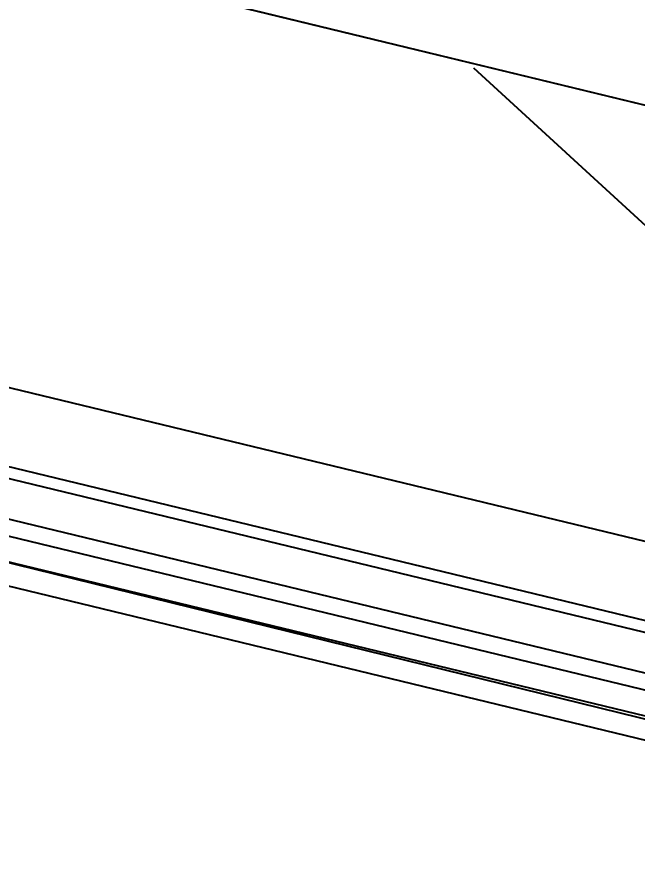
# Model space of a CAD drawing. Header units: metres. Extents: x 493 to 630, y -132 to -15.
# Drawn here: x 554.5941 to 554.8146, y -40.5403 to -40.2417 of the extents above; entities that cross this region are included whole.
import ezdxf

# ---------------------------------------------------------------- set-up
doc = ezdxf.new("R2010")
doc.units = ezdxf.units.M
doc.header["$MEASUREMENT"] = 0
doc.header["$PDMODE"] = 3
doc.linetypes.add('HIDDEN2', pattern=[0.1875, 0.125, -0.0625])
for name, color, linetype in [('a_cote_50', 9, 'Continuous'), ('a_punctat', 40, 'HIDDEN2'), ('a_sticla', 4, 'Continuous'), ('a_vederi', 74, 'Continuous'), ('a_vederi subtiri', 124, 'Continuous')]:
    doc.layers.add(name, color=color, linetype=linetype)
doc.layers.add('a_suprafete', color=7, linetype='Continuous', plot=False)
doc.styles.get("Standard").update_dxf_attribs({"font": 'ARIALN.TTF'})
doc.dimstyles.new('50 cote', dxfattribs={"dimtxt": 0.09, "dimasz": 0.06, "dimexe": 0, "dimexo": 0, "dimgap": 0.018, "dimtad": 1, "dimdec": 1, "dimlfac": 100, "dimrnd": 0.5, "dimdsep": 46, "dimtxsty": 'Standard', "dimblk": 'OBLIQUE', "dimcen": 0.00045, "dimclrd": 256, "dimclrt": 4, "dimadec": 1, "dimazin": 0, "dimtfac": 1, "dimtdec": 1, "dimtix": 1, "dimtofl": 0, "dimtmove": 0, "dimatfit": 3, "dimldrblk": 'OBLIQUE', "dimfxl": 0, "dimtolj": 1, "dimtzin": 0, "dimarcsym": 0})

# ---------------------------------------------------------------- blocks, each defined once
blk = doc.blocks.new('_Oblique')
at = {"color": 0, "linetype": 'ByBlock', "lineweight": -2}
blk.add_line((-0.5, -0.5), (0.5, 0.5), dxfattribs=at)
blk = doc.blocks.new('*D995')
at = {"layer": 'a_cote_50', "lineweight": -2, "ltscale": 0.3}
blk.add_line((553.427351593916, -39.75029096788407), (555.8764559741312, -40.34382928577983), dxfattribs=at)
at = {"layer": 'Defpoints', "color": 0, "ltscale": 0.3}
for p in [(553.3678023302356, -39.99600781230853), (555.8764559741312, -40.34382928577983), (555.8169067104508, -40.58954613020414)]:
    blk.add_point(p, dxfattribs=at)
at = {"layer": 'a_cote_50', "lineweight": -2, "ltscale": 0.3, "xscale": 0.06, "yscale": 0.06, "zscale": 0.06}
for p, rotation in [((553.427351593916, -39.75029096788407), 166.377069906227), ((555.8764559741312, -40.34382928577983), 346.377069906227)]:
    blk.add_blockref('_Oblique', p, dxfattribs=dict(at, rotation=rotation))
at = {"layer": 'a_cote_50', "color": 4, "ltscale": 0.3, "char_height": 0.09, "attachment_point": 5, "rotation": 346.377069906227}
for s, insert in [('\\A1;252', (554.6669663660192, -39.98490771909293)), ('\\A1;168', (554.636841202028, -40.10921253457091))]:
    blk.add_mtext(s, dxfattribs=dict(at, insert=insert))

msp = doc.modelspace()

# ---------------------------------------------------------------- linework, layer by layer
at = {"layer": 'a_cote_50', "ltscale": 0.3}
for points in [[(557.2960432282515, -51.31639751668578), (557.262476093481, -41.0913914603321), (552.7220928689532, -39.99103353216122), (552.1441560066952, -42.37576196193148), (548.0525967048276, -41.38417612132011), (548.636713779582, -38.97394641380665), (536.8810127545487, -36.12496248790753), (538.1811443080342, -30.76025765505506), (536.2374106729429, -30.28919549799509), (536.1417203749533, -21.44508133884137), (539.8349725835777, -22.35473039308787), (539.9527381228427, -21.86879698431496), (568.5644972313895, -28.80283193623871), (567.4818226940331, -40.56308421270027), (570.7455085687244, -40.29112638094632), (570.7455085687244, -40.69112638094654), (570.9553166750778, -40.69112638094654), (570.9553166750778, -47.63112638094654), (570.6253166750778, -47.63112638094654), (570.6253166750778, -59.25112638094654)], [(568.7453166750778, -89.1211263809465), (570.9453166750778, -89.1211263809465), (570.9453166750778, -40.27447668442002), (567.4818226940331, -40.56308421270027), (568.5644972313895, -28.80283193623871), (539.9527381228418, -21.8687969843187), (539.8349725835777, -22.35473039308784), (536.1514146127365, -21.4620233204346), (536.2469466087755, -30.29150652375592), (538.1811443080344, -30.76025765505513), (536.8810127545487, -36.12496248790758), (548.636713779582, -38.97394641380667), (557.262476093481, -41.0913914603321), (557.2618166272287, -51.31639530922565), (560.1355784424437, -51.31658065379496), (560.1355784424437, -58.22198336743243), (560.1355784424437, -71.7995806245356), (557.255124781431, -71.7995806245356), (557.325124781431, -78.56958062453558), (553.785124781431, -78.56958062453558), (553.785124781431, -89.1211263809465), (570.9453166750778, -89.1211263809465)], [(554.7262265726556, -40.25107970453328), (553.6287224127138, -39.98510052527184)], [(556.3784001624833, -40.65148253803432), (554.7262265726556, -40.25107970453328)]]:
    msp.add_lwpolyline(points, dxfattribs=at)
at = {"layer": 'a_punctat', "ltscale": 0.5}
msp.add_lwpolyline([(554.9776635495771, -40.46270098834457), (554.3684405204247, -39.90439351904975, 0.1283918579977974), (554.1723674750899, -40.26361088394566)], format="xyb", dxfattribs=at)
at = {"layer": 'a_sticla'}
for points in [[(554.9444768395023, -40.48700704930744), (554.1884004733539, -40.30429216183191), (554.1874576043874, -40.30817944856065), (554.9435339705359, -40.49089433603623)], [(554.9388196257026, -40.51033076968), (554.1827432595552, -40.32761588220487), (554.1841575630043, -40.32178495211136), (554.9402339291526, -40.50449983958694)]]:
    msp.add_lwpolyline(points, close=True, dxfattribs=at)
at = {"layer": 'a_suprafete', "ltscale": 0.3}
msp.add_lwpolyline([(552.8310862784415, -39.79179410139977), (554.1836295192857, -34.2957385356647), (557.7624547186259, -35.15277423647651), (556.81326447215, -39.06939751118578), (556.8159440711378, -39.05834073958312), (556.4929422053491, -40.39113638304804), (556.4443488644717, -40.37935982912151), (556.3784001624833, -40.65148253803432)], close=True, dxfattribs=at)
at = {"layer": 'a_vederi', "ltscale": 0.3}
msp.add_lwpolyline([(555.8341547446578, -40.5195851340576), (553.3850503644426, -39.92604681616189)], dxfattribs=at)
at = {"layer": 'a_vederi subtiri'}
for points in [[(554.9605728351396, -40.46274135177165), (554.2026624071302, -40.27969850603111)], [(554.1875995517889, -40.33781781978476), (554.9760185464371, -40.52839333706189)]]:
    msp.add_lwpolyline(points, dxfattribs=at)

# ---------------------------------------------------------------- dimensions: what is measured, and where the dimension line sits
at = {"layer": 'a_cote_50', "ltscale": 0.3}
dim = msp.add_linear_dim(base=(555.8764559741312, -40.34382928577983), p1=(553.3678023302356, -39.99600781230852), p2=(555.8169067104508, -40.58954613020414), angle=166.377069906227, text='<>\\X168', dimstyle='50 cote', override={"dimtmove": 1}, dxfattribs=at)
dim.commit()
dim.dimension.update_dxf_attribs({"geometry": '*D995', "text_midpoint": (554.6519037840236, -40.04706012683192)})

doc.saveas('drawing.dxf')
